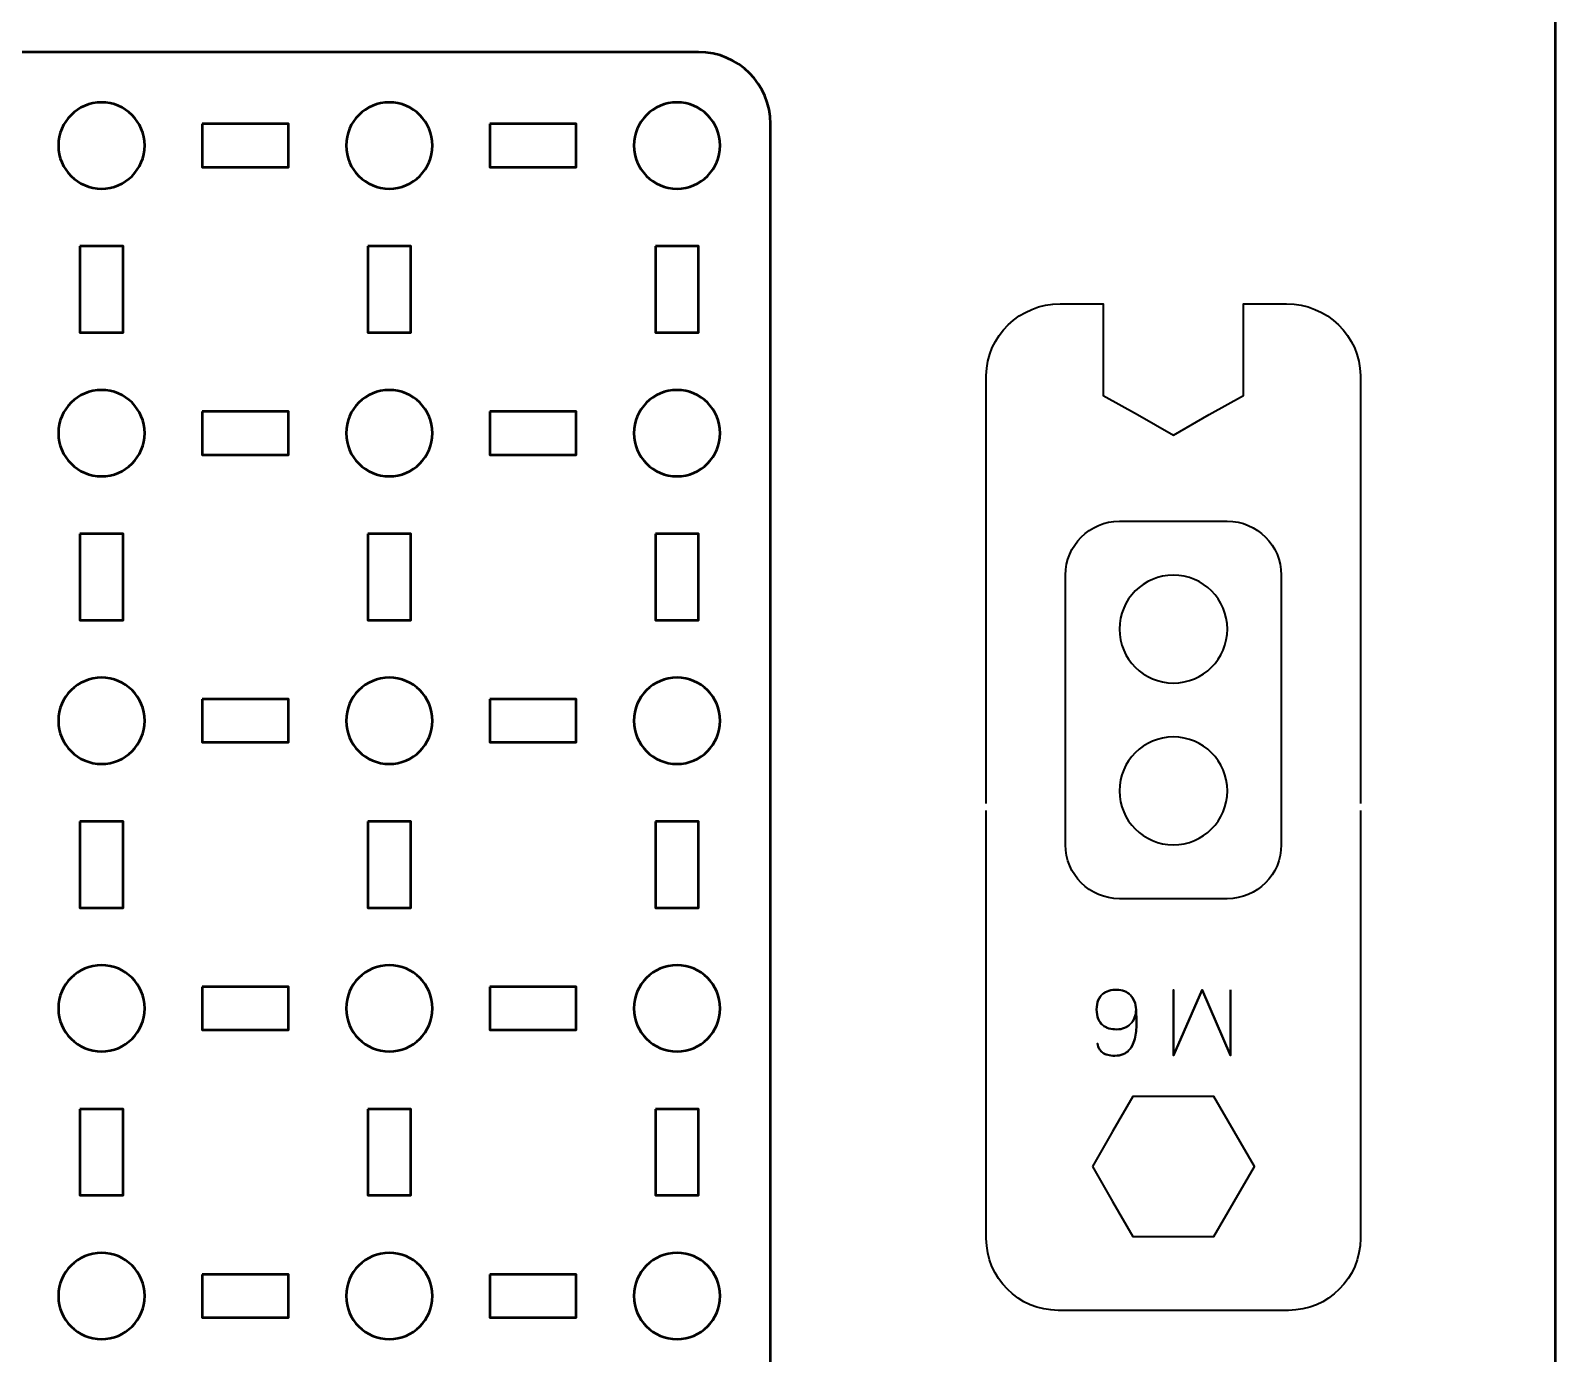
# Model space of a CAD drawing. Header units: centimetres. Extents: x -21 to 0, y -29.7 to 0.
# Drawn here: x -10.6 to 0, y -24.95 to -15.75 of the extents above; entities that cross this region are included whole.
import ezdxf

# ---------------------------------------------------------------- set-up
doc = ezdxf.new("R2010")
doc.units = ezdxf.units.CM
doc.header["$MEASUREMENT"] = 0
doc.layers.add('Layer 1', color=7, linetype='Continuous')

msp = doc.modelspace()

# ---------------------------------------------------------------- linework, layer by layer
at = {"layer": 'Layer 1', "color": 22, "lineweight": 53}
msp.add_open_spline([(-21.00003, -29.19996), (-21.00003, -29.19996), (-21.00003, -0.49992), (-21.00003, -0.49992), (-21.00003, -0.49992), (-21.00003, -0.22295), (-20.77694, 0.00004), (-20.49994, 0.00004), (-20.49994, 0.00004), (-20.49994, 0.00004), (-0.50008, 0.00004), (-0.50008, 0.00004), (-0.50008, 0.00004), (-0.22294, 0.00004), (0.00002, -0.22295), (0.00002, -0.49992), (0.00002, -0.49992), (0.00002, -0.49992), (0.00002, -29.19996), (0.00002, -29.19996), (0.00002, -29.19996), (0.00002, -29.47696), (-0.22294, -29.70005), (-0.50008, -29.70005), (-0.50008, -29.70005), (-0.50008, -29.70005), (-20.49994, -29.70005), (-20.49994, -29.70005), (-20.49994, -29.70005), (-20.77694, -29.70005), (-21.00003, -29.47696), (-21.00003, -29.19996)], degree=3, knots=[0, 0, 0, 0, 0.125, 0.125, 0.125, 0.125, 0.25, 0.25, 0.25, 0.25, 0.375, 0.375, 0.375, 0.375, 0.5, 0.5, 0.5, 0.5, 0.625, 0.625, 0.625, 0.625, 0.75, 0.75, 0.75, 0.75, 0.875, 0.875, 0.875, 0.875, 1, 1, 1, 1], dxfattribs=at)
at = {"layer": 'Layer 1', "color": 2, "lineweight": 53}
msp.add_open_spline([(-20.25618, -15.89998), (-20.25618, -15.89998), (-5.9563, -15.89998), (-5.9563, -15.89998), (-5.9563, -15.89998), (-5.67916, -15.89998), (-5.4562, -16.12308), (-5.4562, -16.40008), (-5.4562, -16.40008), (-5.4562, -16.40008), (-5.4562, -26.70006), (-5.4562, -26.70006), (-5.4562, -26.70006), (-5.4562, -26.97706), (-5.67916, -27.20002), (-5.9563, -27.20002), (-5.9563, -27.20002), (-5.9563, -27.20002), (-20.25618, -27.20002), (-20.25618, -27.20002), (-20.25618, -27.20002), (-20.53318, -27.20002), (-20.75628, -26.97706), (-20.75628, -26.70006), (-20.75628, -26.70006), (-20.75628, -26.70006), (-20.75628, -16.40008), (-20.75628, -16.40008), (-20.75628, -16.40008), (-20.75628, -16.12308), (-20.53318, -15.89998), (-20.25618, -15.89998)], degree=3, knots=[0, 0, 0, 0, 0.125, 0.125, 0.125, 0.125, 0.25, 0.25, 0.25, 0.25, 0.375, 0.375, 0.375, 0.375, 0.5, 0.5, 0.5, 0.5, 0.625, 0.625, 0.625, 0.625, 0.75, 0.75, 0.75, 0.75, 0.875, 0.875, 0.875, 0.875, 1, 1, 1, 1], dxfattribs=at)
at = {"layer": 'Layer 1', "lineweight": 53}
for points in [[(-9.80627, -16.55001), (-9.80627, -16.71578), (-9.94061, -16.85001), (-10.10623, -16.85001), (-10.10623, -16.85001), (-10.2719, -16.85001), (-10.40624, -16.71578), (-10.40624, -16.55001), (-10.40624, -16.55001), (-10.40624, -16.38434), (-10.2719, -16.25001), (-10.10623, -16.25001), (-10.10623, -16.25001), (-9.94061, -16.25001), (-9.80627, -16.38434), (-9.80627, -16.55001)], [(-7.80616, -16.55001), (-7.80616, -16.71578), (-7.94053, -16.85001), (-8.10616, -16.85001), (-8.10616, -16.85001), (-8.27193, -16.85001), (-8.40616, -16.71578), (-8.40616, -16.55001), (-8.40616, -16.55001), (-8.40616, -16.38434), (-8.27193, -16.25001), (-8.10616, -16.25001), (-8.10616, -16.25001), (-7.94053, -16.25001), (-7.80616, -16.38434), (-7.80616, -16.55001)], [(-5.80623, -16.55001), (-5.80623, -16.71578), (-5.94056, -16.85001), (-6.10623, -16.85001), (-6.10623, -16.85001), (-6.27186, -16.85001), (-6.40623, -16.71578), (-6.40623, -16.55001), (-6.40623, -16.55001), (-6.40623, -16.38434), (-6.27186, -16.25001), (-6.10623, -16.25001), (-6.10623, -16.25001), (-5.94056, -16.25001), (-5.80623, -16.38434), (-5.80623, -16.55001)], [(-9.40622, -16.40008), (-9.40622, -16.40008), (-8.80621, -16.40008), (-8.80621, -16.40008), (-8.80621, -16.40008), (-8.80621, -16.40008), (-8.80621, -16.70008), (-8.80621, -16.70008), (-8.80621, -16.70008), (-8.80621, -16.70008), (-9.40622, -16.70008), (-9.40622, -16.70008), (-9.40622, -16.70008), (-9.40622, -16.70008), (-9.40622, -16.40008), (-9.40622, -16.40008)], [(-7.40625, -16.40008), (-7.40625, -16.40008), (-6.80625, -16.40008), (-6.80625, -16.40008), (-6.80625, -16.40008), (-6.80625, -16.40008), (-6.80625, -16.70008), (-6.80625, -16.70008), (-6.80625, -16.70008), (-6.80625, -16.70008), (-7.40625, -16.70008), (-7.40625, -16.70008), (-7.40625, -16.70008), (-7.40625, -16.70008), (-7.40625, -16.40008), (-7.40625, -16.40008)], [(-10.25617, -17.25003), (-10.25617, -17.25003), (-9.95616, -17.25003), (-9.95616, -17.25003), (-9.95616, -17.25003), (-9.95616, -17.25003), (-9.95616, -17.85003), (-9.95616, -17.85003), (-9.95616, -17.85003), (-9.95616, -17.85003), (-10.25617, -17.85003), (-10.25617, -17.85003), (-10.25617, -17.85003), (-10.25617, -17.85003), (-10.25617, -17.25003), (-10.25617, -17.25003)], [(-8.25623, -17.25003), (-8.25623, -17.25003), (-7.95623, -17.25003), (-7.95623, -17.25003), (-7.95623, -17.25003), (-7.95623, -17.25003), (-7.95623, -17.85003), (-7.95623, -17.85003), (-7.95623, -17.85003), (-7.95623, -17.85003), (-8.25623, -17.85003), (-8.25623, -17.85003), (-8.25623, -17.85003), (-8.25623, -17.85003), (-8.25623, -17.25003), (-8.25623, -17.25003)], [(-6.2563, -17.25003), (-6.2563, -17.25003), (-5.9563, -17.25003), (-5.9563, -17.25003), (-5.9563, -17.25003), (-5.9563, -17.25003), (-5.9563, -17.85003), (-5.9563, -17.85003), (-5.9563, -17.85003), (-5.9563, -17.85003), (-6.2563, -17.85003), (-6.2563, -17.85003), (-6.2563, -17.85003), (-6.2563, -17.85003), (-6.2563, -17.25003), (-6.2563, -17.25003)], [(-9.80627, -18.55008), (-9.80627, -18.71571), (-9.94061, -18.85009), (-10.10623, -18.85009), (-10.10623, -18.85009), (-10.2719, -18.85009), (-10.40624, -18.71571), (-10.40624, -18.55008), (-10.40624, -18.55008), (-10.40624, -18.38431), (-10.2719, -18.25008), (-10.10623, -18.25008), (-10.10623, -18.25008), (-9.94061, -18.25008), (-9.80627, -18.38431), (-9.80627, -18.55008)], [(-7.80616, -18.55008), (-7.80616, -18.71571), (-7.94053, -18.85009), (-8.10616, -18.85009), (-8.10616, -18.85009), (-8.27193, -18.85009), (-8.40616, -18.71571), (-8.40616, -18.55008), (-8.40616, -18.55008), (-8.40616, -18.38431), (-8.27193, -18.25008), (-8.10616, -18.25008), (-8.10616, -18.25008), (-7.94053, -18.25008), (-7.80616, -18.38431), (-7.80616, -18.55008)], [(-5.80623, -18.55008), (-5.80623, -18.71571), (-5.94056, -18.85009), (-6.10623, -18.85009), (-6.10623, -18.85009), (-6.27186, -18.85009), (-6.40623, -18.71571), (-6.40623, -18.55008), (-6.40623, -18.55008), (-6.40623, -18.38431), (-6.27186, -18.25008), (-6.10623, -18.25008), (-6.10623, -18.25008), (-5.94056, -18.25008), (-5.80623, -18.38431), (-5.80623, -18.55008)], [(-9.40622, -18.40001), (-9.40622, -18.40001), (-8.80621, -18.40001), (-8.80621, -18.40001), (-8.80621, -18.40001), (-8.80621, -18.40001), (-8.80621, -18.70001), (-8.80621, -18.70001), (-8.80621, -18.70001), (-8.80621, -18.70001), (-9.40622, -18.70001), (-9.40622, -18.70001), (-9.40622, -18.70001), (-9.40622, -18.70001), (-9.40622, -18.40001), (-9.40622, -18.40001)], [(-7.40625, -18.40001), (-7.40625, -18.40001), (-6.80625, -18.40001), (-6.80625, -18.40001), (-6.80625, -18.40001), (-6.80625, -18.40001), (-6.80625, -18.70001), (-6.80625, -18.70001), (-6.80625, -18.70001), (-6.80625, -18.70001), (-7.40625, -18.70001), (-7.40625, -18.70001), (-7.40625, -18.70001), (-7.40625, -18.70001), (-7.40625, -18.40001), (-7.40625, -18.40001)], [(-10.25617, -19.24999), (-10.25617, -19.24999), (-9.95616, -19.24999), (-9.95616, -19.24999), (-9.95616, -19.24999), (-9.95616, -19.24999), (-9.95616, -19.85), (-9.95616, -19.85), (-9.95616, -19.85), (-9.95616, -19.85), (-10.25617, -19.85), (-10.25617, -19.85), (-10.25617, -19.85), (-10.25617, -19.85), (-10.25617, -19.24999), (-10.25617, -19.24999)], [(-8.25623, -19.24999), (-8.25623, -19.24999), (-7.95623, -19.24999), (-7.95623, -19.24999), (-7.95623, -19.24999), (-7.95623, -19.24999), (-7.95623, -19.85), (-7.95623, -19.85), (-7.95623, -19.85), (-7.95623, -19.85), (-8.25623, -19.85), (-8.25623, -19.85), (-8.25623, -19.85), (-8.25623, -19.85), (-8.25623, -19.24999), (-8.25623, -19.24999)], [(-6.2563, -19.24999), (-6.2563, -19.24999), (-5.9563, -19.24999), (-5.9563, -19.24999), (-5.9563, -19.24999), (-5.9563, -19.24999), (-5.9563, -19.85), (-5.9563, -19.85), (-5.9563, -19.85), (-5.9563, -19.85), (-6.2563, -19.85), (-6.2563, -19.85), (-6.2563, -19.85), (-6.2563, -19.85), (-6.2563, -19.24999), (-6.2563, -19.24999)], [(-9.80627, -20.55002), (-9.80627, -20.71568), (-9.94061, -20.85002), (-10.10623, -20.85002), (-10.10623, -20.85002), (-10.2719, -20.85002), (-10.40624, -20.71568), (-10.40624, -20.55002), (-10.40624, -20.55002), (-10.40624, -20.38439), (-10.2719, -20.25001), (-10.10623, -20.25001), (-10.10623, -20.25001), (-9.94061, -20.25001), (-9.80627, -20.38439), (-9.80627, -20.55002)], [(-7.80616, -20.55002), (-7.80616, -20.71568), (-7.94053, -20.85002), (-8.10616, -20.85002), (-8.10616, -20.85002), (-8.27193, -20.85002), (-8.40616, -20.71568), (-8.40616, -20.55002), (-8.40616, -20.55002), (-8.40616, -20.38439), (-8.27193, -20.25001), (-8.10616, -20.25001), (-8.10616, -20.25001), (-7.94053, -20.25001), (-7.80616, -20.38439), (-7.80616, -20.55002)], [(-5.80623, -20.55002), (-5.80623, -20.71568), (-5.94056, -20.85002), (-6.10623, -20.85002), (-6.10623, -20.85002), (-6.27186, -20.85002), (-6.40623, -20.71568), (-6.40623, -20.55002), (-6.40623, -20.55002), (-6.40623, -20.38439), (-6.27186, -20.25001), (-6.10623, -20.25001), (-6.10623, -20.25001), (-5.94056, -20.25001), (-5.80623, -20.38439), (-5.80623, -20.55002)], [(-9.40622, -20.39994), (-9.40622, -20.39994), (-8.80621, -20.39994), (-8.80621, -20.39994), (-8.80621, -20.39994), (-8.80621, -20.39994), (-8.80621, -20.69995), (-8.80621, -20.69995), (-8.80621, -20.69995), (-8.80621, -20.69995), (-9.40622, -20.69995), (-9.40622, -20.69995), (-9.40622, -20.69995), (-9.40622, -20.69995), (-9.40622, -20.39994), (-9.40622, -20.39994)], [(-7.40625, -20.39994), (-7.40625, -20.39994), (-6.80625, -20.39994), (-6.80625, -20.39994), (-6.80625, -20.39994), (-6.80625, -20.39994), (-6.80625, -20.69995), (-6.80625, -20.69995), (-6.80625, -20.69995), (-6.80625, -20.69995), (-7.40625, -20.69995), (-7.40625, -20.69995), (-7.40625, -20.69995), (-7.40625, -20.69995), (-7.40625, -20.39994), (-7.40625, -20.39994)], [(-10.25617, -21.25007), (-10.25617, -21.25007), (-9.95616, -21.25007), (-9.95616, -21.25007), (-9.95616, -21.25007), (-9.95616, -21.25007), (-9.95616, -21.85007), (-9.95616, -21.85007), (-9.95616, -21.85007), (-9.95616, -21.85007), (-10.25617, -21.85007), (-10.25617, -21.85007), (-10.25617, -21.85007), (-10.25617, -21.85007), (-10.25617, -21.25007), (-10.25617, -21.25007)], [(-8.25623, -21.25007), (-8.25623, -21.25007), (-7.95623, -21.25007), (-7.95623, -21.25007), (-7.95623, -21.25007), (-7.95623, -21.25007), (-7.95623, -21.85007), (-7.95623, -21.85007), (-7.95623, -21.85007), (-7.95623, -21.85007), (-8.25623, -21.85007), (-8.25623, -21.85007), (-8.25623, -21.85007), (-8.25623, -21.85007), (-8.25623, -21.25007), (-8.25623, -21.25007)], [(-6.2563, -21.25007), (-6.2563, -21.25007), (-5.9563, -21.25007), (-5.9563, -21.25007), (-5.9563, -21.25007), (-5.9563, -21.25007), (-5.9563, -21.85007), (-5.9563, -21.85007), (-5.9563, -21.85007), (-5.9563, -21.85007), (-6.2563, -21.85007), (-6.2563, -21.85007), (-6.2563, -21.85007), (-6.2563, -21.85007), (-6.2563, -21.25007), (-6.2563, -21.25007)], [(-9.80627, -22.54998), (-9.80627, -22.71575), (-9.94061, -22.84999), (-10.10623, -22.84999), (-10.10623, -22.84999), (-10.2719, -22.84999), (-10.40624, -22.71575), (-10.40624, -22.54998), (-10.40624, -22.54998), (-10.40624, -22.38432), (-10.2719, -22.24998), (-10.10623, -22.24998), (-10.10623, -22.24998), (-9.94061, -22.24998), (-9.80627, -22.38432), (-9.80627, -22.54998)], [(-7.80616, -22.54998), (-7.80616, -22.71575), (-7.94053, -22.84999), (-8.10616, -22.84999), (-8.10616, -22.84999), (-8.27193, -22.84999), (-8.40616, -22.71575), (-8.40616, -22.54998), (-8.40616, -22.54998), (-8.40616, -22.38432), (-8.27193, -22.24998), (-8.10616, -22.24998), (-8.10616, -22.24998), (-7.94053, -22.24998), (-7.80616, -22.38432), (-7.80616, -22.54998)], [(-5.80623, -22.54998), (-5.80623, -22.71575), (-5.94056, -22.84999), (-6.10623, -22.84999), (-6.10623, -22.84999), (-6.27186, -22.84999), (-6.40623, -22.71575), (-6.40623, -22.54998), (-6.40623, -22.54998), (-6.40623, -22.38432), (-6.27186, -22.24998), (-6.10623, -22.24998), (-6.10623, -22.24998), (-5.94056, -22.24998), (-5.80623, -22.38432), (-5.80623, -22.54998)], [(-9.40622, -22.40005), (-9.40622, -22.40005), (-8.80621, -22.40005), (-8.80621, -22.40005), (-8.80621, -22.40005), (-8.80621, -22.40005), (-8.80621, -22.70005), (-8.80621, -22.70005), (-8.80621, -22.70005), (-8.80621, -22.70005), (-9.40622, -22.70005), (-9.40622, -22.70005), (-9.40622, -22.70005), (-9.40622, -22.70005), (-9.40622, -22.40005), (-9.40622, -22.40005)], [(-7.40625, -22.40005), (-7.40625, -22.40005), (-6.80625, -22.40005), (-6.80625, -22.40005), (-6.80625, -22.40005), (-6.80625, -22.40005), (-6.80625, -22.70005), (-6.80625, -22.70005), (-6.80625, -22.70005), (-6.80625, -22.70005), (-7.40625, -22.70005), (-7.40625, -22.70005), (-7.40625, -22.70005), (-7.40625, -22.70005), (-7.40625, -22.40005), (-7.40625, -22.40005)], [(-10.25617, -23.25004), (-10.25617, -23.25004), (-9.95616, -23.25004), (-9.95616, -23.25004), (-9.95616, -23.25004), (-9.95616, -23.25004), (-9.95616, -23.85004), (-9.95616, -23.85004), (-9.95616, -23.85004), (-9.95616, -23.85004), (-10.25617, -23.85004), (-10.25617, -23.85004), (-10.25617, -23.85004), (-10.25617, -23.85004), (-10.25617, -23.25004), (-10.25617, -23.25004)], [(-8.25623, -23.25004), (-8.25623, -23.25004), (-7.95623, -23.25004), (-7.95623, -23.25004), (-7.95623, -23.25004), (-7.95623, -23.25004), (-7.95623, -23.85004), (-7.95623, -23.85004), (-7.95623, -23.85004), (-7.95623, -23.85004), (-8.25623, -23.85004), (-8.25623, -23.85004), (-8.25623, -23.85004), (-8.25623, -23.85004), (-8.25623, -23.25004), (-8.25623, -23.25004)], [(-6.2563, -23.25004), (-6.2563, -23.25004), (-5.9563, -23.25004), (-5.9563, -23.25004), (-5.9563, -23.25004), (-5.9563, -23.25004), (-5.9563, -23.85004), (-5.9563, -23.85004), (-5.9563, -23.85004), (-5.9563, -23.85004), (-6.2563, -23.85004), (-6.2563, -23.85004), (-6.2563, -23.85004), (-6.2563, -23.85004), (-6.2563, -23.25004), (-6.2563, -23.25004)], [(-9.80627, -24.55006), (-9.80627, -24.71569), (-9.94061, -24.85006), (-10.10623, -24.85006), (-10.10623, -24.85006), (-10.2719, -24.85006), (-10.40624, -24.71569), (-10.40624, -24.55006), (-10.40624, -24.55006), (-10.40624, -24.38429), (-10.2719, -24.25005), (-10.10623, -24.25005), (-10.10623, -24.25005), (-9.94061, -24.25005), (-9.80627, -24.38429), (-9.80627, -24.55006)], [(-7.80616, -24.55006), (-7.80616, -24.71569), (-7.94053, -24.85006), (-8.10616, -24.85006), (-8.10616, -24.85006), (-8.27193, -24.85006), (-8.40616, -24.71569), (-8.40616, -24.55006), (-8.40616, -24.55006), (-8.40616, -24.38429), (-8.27193, -24.25005), (-8.10616, -24.25005), (-8.10616, -24.25005), (-7.94053, -24.25005), (-7.80616, -24.38429), (-7.80616, -24.55006)], [(-5.80623, -24.55006), (-5.80623, -24.71569), (-5.94056, -24.85006), (-6.10623, -24.85006), (-6.10623, -24.85006), (-6.27186, -24.85006), (-6.40623, -24.71569), (-6.40623, -24.55006), (-6.40623, -24.55006), (-6.40623, -24.38429), (-6.27186, -24.25005), (-6.10623, -24.25005), (-6.10623, -24.25005), (-5.94056, -24.25005), (-5.80623, -24.38429), (-5.80623, -24.55006)], [(-9.40622, -24.39999), (-9.40622, -24.39999), (-8.80621, -24.39999), (-8.80621, -24.39999), (-8.80621, -24.39999), (-8.80621, -24.39999), (-8.80621, -24.69999), (-8.80621, -24.69999), (-8.80621, -24.69999), (-8.80621, -24.69999), (-9.40622, -24.69999), (-9.40622, -24.69999), (-9.40622, -24.69999), (-9.40622, -24.69999), (-9.40622, -24.39999), (-9.40622, -24.39999)], [(-7.40625, -24.39999), (-7.40625, -24.39999), (-6.80625, -24.39999), (-6.80625, -24.39999), (-6.80625, -24.39999), (-6.80625, -24.39999), (-6.80625, -24.69999), (-6.80625, -24.69999), (-6.80625, -24.69999), (-6.80625, -24.69999), (-7.40625, -24.69999), (-7.40625, -24.69999), (-7.40625, -24.69999), (-7.40625, -24.69999), (-7.40625, -24.39999), (-7.40625, -24.39999)]]:
    msp.add_open_spline(points, degree=3, knots=[0, 0, 0, 0, 0.25, 0.25, 0.25, 0.25, 0.5, 0.5, 0.5, 0.5, 0.75, 0.75, 0.75, 0.75, 1, 1, 1, 1], dxfattribs=at)
at = {"layer": 'Layer 1', "color": 2, "lineweight": 35}
for points, knots in [([(-3.95625, -21.12494), (-3.95625, -21.12494), (-3.95625, -18.14996), (-3.95625, -18.14996), (-3.95625, -18.14996), (-3.95625, -17.87383), (-3.71985, -17.65), (-3.44377, -17.65), (-3.44377, -17.65), (-3.44377, -17.65), (-3.14376, -17.65), (-3.14376, -17.65), (-3.14376, -17.65), (-3.14376, -17.65), (-3.14376, -17.99995), (-3.14376, -17.99995), (-3.14376, -17.99995), (-3.14376, -17.99995), (-3.14376, -18.28864), (-3.14376, -18.28864), (-3.14376, -18.28864), (-3.14376, -18.28864), (-2.90627, -18.42051), (-2.90627, -18.42051), (-2.90627, -18.42051), (-2.90627, -18.42051), (-2.65622, -18.56479), (-2.65622, -18.56479), (-2.65622, -18.56479), (-2.65622, -18.56479), (-2.40625, -18.42051), (-2.40625, -18.42051), (-2.40625, -18.42051), (-2.40625, -18.42051), (-2.16872, -18.28864), (-2.16872, -18.28864), (-2.16872, -18.28864), (-2.16872, -18.28864), (-2.16872, -17.99995), (-2.16872, -17.99995), (-2.16872, -17.99995), (-2.16872, -17.99995), (-2.16872, -17.65), (-2.16872, -17.65), (-2.16872, -17.65), (-2.16872, -17.65), (-1.86872, -17.65), (-1.86872, -17.65), (-1.86872, -17.65), (-1.59263, -17.65), (-1.35624, -17.87383), (-1.35624, -18.14996), (-1.35624, -18.14996), (-1.35624, -18.14996), (-1.35624, -21.12494), (-1.35624, -21.12494)], [0, 0, 0, 0, 0.07142857, 0.07142857, 0.07142857, 0.07142857, 0.14285714, 0.14285714, 0.14285714, 0.14285714, 0.21428571, 0.21428571, 0.21428571, 0.21428571, 0.28571429, 0.28571429, 0.28571429, 0.28571429, 0.35714286, 0.35714286, 0.35714286, 0.35714286, 0.42857143, 0.42857143, 0.42857143, 0.42857143, 0.5, 0.5, 0.5, 0.5, 0.57142857, 0.57142857, 0.57142857, 0.57142857, 0.64285714, 0.64285714, 0.64285714, 0.64285714, 0.71428571, 0.71428571, 0.71428571, 0.71428571, 0.78571429, 0.78571429, 0.78571429, 0.78571429, 0.85714286, 0.85714286, 0.85714286, 0.85714286, 0.92857143, 0.92857143, 0.92857143, 0.92857143, 1, 1, 1, 1]), ([(-1.35624, -21.17494), (-1.35624, -21.17494), (-1.35624, -24.15), (-1.35624, -24.15), (-1.35624, -24.15), (-1.35624, -24.42609), (-1.58011, -24.65), (-1.85619, -24.65), (-1.85619, -24.65), (-1.85619, -24.65), (-3.45622, -24.65), (-3.45622, -24.65), (-3.45622, -24.65), (-3.73234, -24.65), (-3.95625, -24.42609), (-3.95625, -24.15), (-3.95625, -24.15), (-3.95625, -24.15), (-3.95625, -21.17494), (-3.95625, -21.17494)], [0, 0, 0, 0, 0.2, 0.2, 0.2, 0.2, 0.4, 0.4, 0.4, 0.4, 0.6, 0.6, 0.6, 0.6, 0.8, 0.8, 0.8, 0.8, 1, 1, 1, 1])]:
    msp.add_open_spline(points, degree=3, knots=knots, dxfattribs=at)
at = {"layer": 'Layer 1', "color": 30, "lineweight": 35}
for points, knots in [([(-1.90624, -19.53749), (-1.90624, -19.33049), (-2.07424, -19.16249), (-2.28124, -19.16249), (-2.28124, -19.16249), (-2.28124, -19.16249), (-3.03124, -19.16249), (-3.03124, -19.16249), (-3.03124, -19.16249), (-3.23824, -19.16249), (-3.40624, -19.33049), (-3.40624, -19.53749), (-3.40624, -19.53749), (-3.40624, -19.53749), (-3.40624, -21.41249), (-3.40624, -21.41249), (-3.40624, -21.41249), (-3.40624, -21.61949), (-3.23824, -21.78749), (-3.03124, -21.78749), (-3.03124, -21.78749), (-3.03124, -21.78749), (-2.28124, -21.78749), (-2.28124, -21.78749), (-2.28124, -21.78749), (-2.07424, -21.78749), (-1.90624, -21.61949), (-1.90624, -21.41249), (-1.90624, -21.41249), (-1.90624, -21.41249), (-1.90624, -19.53749), (-1.90624, -19.53749)], [0, 0, 0, 0, 0.125, 0.125, 0.125, 0.125, 0.25, 0.25, 0.25, 0.25, 0.375, 0.375, 0.375, 0.375, 0.5, 0.5, 0.5, 0.5, 0.625, 0.625, 0.625, 0.625, 0.75, 0.75, 0.75, 0.75, 0.875, 0.875, 0.875, 0.875, 1, 1, 1, 1]), ([(-2.28101, -19.91249), (-2.28101, -20.11949), (-2.449, -20.28749), (-2.656, -20.28749), (-2.656, -20.28749), (-2.863, -20.28749), (-3.03101, -20.11949), (-3.03101, -19.91249), (-3.03101, -19.91249), (-3.03101, -19.70549), (-2.863, -19.53749), (-2.656, -19.53749), (-2.656, -19.53749), (-2.449, -19.53749), (-2.28101, -19.70549), (-2.28101, -19.91249)], [0, 0, 0, 0, 0.25, 0.25, 0.25, 0.25, 0.5, 0.5, 0.5, 0.5, 0.75, 0.75, 0.75, 0.75, 1, 1, 1, 1]), ([(-2.28101, -21.03749), (-2.28101, -21.24449), (-2.449, -21.41249), (-2.656, -21.41249), (-2.656, -21.41249), (-2.863, -21.41249), (-3.03101, -21.24449), (-3.03101, -21.03749), (-3.03101, -21.03749), (-3.03101, -20.83049), (-2.863, -20.66249), (-2.656, -20.66249), (-2.656, -20.66249), (-2.449, -20.66249), (-2.28101, -20.83049), (-2.28101, -21.03749)], [0, 0, 0, 0, 0.25, 0.25, 0.25, 0.25, 0.5, 0.5, 0.5, 0.5, 0.75, 0.75, 0.75, 0.75, 1, 1, 1, 1]), ([(-2.91531, -22.55829), (-2.91541, -22.57903), (-2.9188, -22.59776), (-2.92557, -22.61459), (-2.92557, -22.61459), (-2.93224, -22.63152), (-2.94166, -22.64602), (-2.95383, -22.65809), (-2.95383, -22.65809), (-2.96589, -22.67026), (-2.98018, -22.67957), (-2.99648, -22.68613), (-2.99648, -22.68613), (-3.01278, -22.69269), (-3.03066, -22.69597), (-3.04993, -22.69608), (-3.04993, -22.69608), (-3.06929, -22.69619), (-3.08739, -22.69375), (-3.10422, -22.68888), (-3.10422, -22.68888), (-3.12105, -22.68412), (-3.13576, -22.67629), (-3.14856, -22.66549), (-3.14856, -22.66549), (-3.16137, -22.65481), (-3.17142, -22.64062), (-3.17862, -22.62295), (-3.17862, -22.62295), (-3.18582, -22.60528), (-3.18952, -22.58379), (-3.18963, -22.55829), (-3.18963, -22.55829), (-3.18952, -22.53278), (-3.18582, -22.5113), (-3.17862, -22.49362), (-3.17862, -22.49362), (-3.17142, -22.47595), (-3.16137, -22.46177), (-3.14856, -22.45108), (-3.14856, -22.45108), (-3.13576, -22.44028), (-3.12105, -22.43245), (-3.10422, -22.42769), (-3.10422, -22.42769), (-3.08739, -22.42282), (-3.06929, -22.42038), (-3.04993, -22.42049), (-3.04993, -22.42049), (-3.03066, -22.4206), (-3.01299, -22.42388), (-2.9968, -22.43044), (-2.9968, -22.43044), (-2.98071, -22.437), (-2.96674, -22.44631), (-2.95478, -22.45838), (-2.95478, -22.45838), (-2.94282, -22.47055), (-2.9334, -22.48505), (-2.92663, -22.50188), (-2.92663, -22.50188), (-2.91975, -22.51881), (-2.91605, -22.53754), (-2.91531, -22.55829), (-2.91531, -22.55829), (-2.91488, -22.56876), (-2.91435, -22.58125), (-2.91361, -22.59575), (-2.91361, -22.59575), (-2.91287, -22.61036), (-2.91245, -22.62623), (-2.91234, -22.64327), (-2.91234, -22.64327), (-2.91224, -22.66041), (-2.91277, -22.67809), (-2.91414, -22.69619), (-2.91414, -22.69619), (-2.91541, -22.71439), (-2.91795, -22.73228), (-2.92166, -22.74984), (-2.92166, -22.74984), (-2.92536, -22.76752), (-2.93065, -22.78413), (-2.93764, -22.79969), (-2.93764, -22.79969), (-2.94462, -22.81525), (-2.95362, -22.82901), (-2.96473, -22.84097), (-2.96473, -22.84097), (-2.97595, -22.85293), (-2.9896, -22.86234), (-3.00579, -22.86922), (-3.00579, -22.86922), (-3.02199, -22.876), (-3.04114, -22.87949), (-3.06326, -22.8796), (-3.06326, -22.8796), (-3.08252, -22.87949), (-3.09882, -22.87758), (-3.11237, -22.87388), (-3.11237, -22.87388), (-3.12591, -22.87018), (-3.13703, -22.8652), (-3.14592, -22.85906), (-3.14592, -22.85906), (-3.1547, -22.85282), (-3.16169, -22.84605), (-3.16677, -22.83853), (-3.16677, -22.83853), (-3.17185, -22.83112), (-3.17566, -22.82361), (-3.17798, -22.8161), (-3.17798, -22.8161), (-3.18042, -22.80858), (-3.18201, -22.8016), (-3.18264, -22.79514), (-3.18264, -22.79514), (-3.18201, -22.8016), (-3.18042, -22.80858), (-3.17798, -22.8161), (-3.17798, -22.8161), (-3.17566, -22.82361), (-3.17185, -22.83112), (-3.16677, -22.83853), (-3.16677, -22.83853), (-3.16169, -22.84605), (-3.1547, -22.85282), (-3.14592, -22.85906), (-3.14592, -22.85906), (-3.13703, -22.8652), (-3.12591, -22.87018), (-3.11237, -22.87388), (-3.11237, -22.87388), (-3.09882, -22.87758), (-3.08252, -22.87949), (-3.06326, -22.8796), (-3.06326, -22.8796), (-3.04114, -22.87949), (-3.02199, -22.876), (-3.00579, -22.86922), (-3.00579, -22.86922), (-2.9896, -22.86234), (-2.97595, -22.85293), (-2.96473, -22.84097), (-2.96473, -22.84097), (-2.95362, -22.82901), (-2.94462, -22.81525), (-2.93764, -22.79969), (-2.93764, -22.79969), (-2.93065, -22.78413), (-2.92536, -22.76752), (-2.92166, -22.74984), (-2.92166, -22.74984), (-2.91795, -22.73228), (-2.91541, -22.71439), (-2.91414, -22.69619), (-2.91414, -22.69619), (-2.91277, -22.67809), (-2.91224, -22.66041), (-2.91234, -22.64327), (-2.91234, -22.64327), (-2.91245, -22.62623), (-2.91287, -22.61036), (-2.91361, -22.59575), (-2.91361, -22.59575), (-2.91435, -22.58125), (-2.91488, -22.56876), (-2.91531, -22.55829), (-2.91531, -22.55829), (-2.91605, -22.53754), (-2.91975, -22.51881), (-2.92663, -22.50188), (-2.92663, -22.50188), (-2.9334, -22.48505), (-2.94282, -22.47055), (-2.95478, -22.45838), (-2.95478, -22.45838), (-2.96674, -22.44631), (-2.98071, -22.437), (-2.9968, -22.43044), (-2.9968, -22.43044), (-3.01299, -22.42388), (-3.03066, -22.4206), (-3.04993, -22.42049), (-3.04993, -22.42049), (-3.06929, -22.42038), (-3.08739, -22.42282), (-3.10422, -22.42769), (-3.10422, -22.42769), (-3.12105, -22.43245), (-3.13576, -22.44028), (-3.14856, -22.45108), (-3.14856, -22.45108), (-3.16137, -22.46177), (-3.17142, -22.47595), (-3.17862, -22.49362), (-3.17862, -22.49362), (-3.18582, -22.5113), (-3.18952, -22.53278), (-3.18963, -22.55829), (-3.18963, -22.55829), (-3.18952, -22.58379), (-3.18582, -22.60528), (-3.17862, -22.62295), (-3.17862, -22.62295), (-3.17142, -22.64062), (-3.16137, -22.65481), (-3.14856, -22.66549), (-3.14856, -22.66549), (-3.13576, -22.67629), (-3.12105, -22.68412), (-3.10422, -22.68888), (-3.10422, -22.68888), (-3.08739, -22.69375), (-3.06929, -22.69619), (-3.04993, -22.69608), (-3.04993, -22.69608), (-3.03066, -22.69597), (-3.01278, -22.69269), (-2.99648, -22.68613), (-2.99648, -22.68613), (-2.98018, -22.67957), (-2.96589, -22.67026), (-2.95383, -22.65809), (-2.95383, -22.65809), (-2.94166, -22.64602), (-2.93224, -22.63152), (-2.92557, -22.61459), (-2.92557, -22.61459), (-2.9188, -22.59776), (-2.91541, -22.57903), (-2.91531, -22.55829)], [0, 0, 0, 0, 0.01724138, 0.01724138, 0.01724138, 0.01724138, 0.03448276, 0.03448276, 0.03448276, 0.03448276, 0.05172414, 0.05172414, 0.05172414, 0.05172414, 0.06896552, 0.06896552, 0.06896552, 0.06896552, 0.0862069, 0.0862069, 0.0862069, 0.0862069, 0.10344828, 0.10344828, 0.10344828, 0.10344828, 0.12068966, 0.12068966, 0.12068966, 0.12068966, 0.13793103, 0.13793103, 0.13793103, 0.13793103, 0.15517241, 0.15517241, 0.15517241, 0.15517241, 0.17241379, 0.17241379, 0.17241379, 0.17241379, 0.18965517, 0.18965517, 0.18965517, 0.18965517, 0.20689655, 0.20689655, 0.20689655, 0.20689655, 0.22413793, 0.22413793, 0.22413793, 0.22413793, 0.24137931, 0.24137931, 0.24137931, 0.24137931, 0.25862069, 0.25862069, 0.25862069, 0.25862069, 0.27586207, 0.27586207, 0.27586207, 0.27586207, 0.29310345, 0.29310345, 0.29310345, 0.29310345, 0.31034483, 0.31034483, 0.31034483, 0.31034483, 0.32758621, 0.32758621, 0.32758621, 0.32758621, 0.34482759, 0.34482759, 0.34482759, 0.34482759, 0.36206897, 0.36206897, 0.36206897, 0.36206897, 0.37931034, 0.37931034, 0.37931034, 0.37931034, 0.39655172, 0.39655172, 0.39655172, 0.39655172, 0.4137931, 0.4137931, 0.4137931, 0.4137931, 0.43103448, 0.43103448, 0.43103448, 0.43103448, 0.44827586, 0.44827586, 0.44827586, 0.44827586, 0.46551724, 0.46551724, 0.46551724, 0.46551724, 0.48275862, 0.48275862, 0.48275862, 0.48275862, 0.5, 0.5, 0.5, 0.5, 0.51724138, 0.51724138, 0.51724138, 0.51724138, 0.53448276, 0.53448276, 0.53448276, 0.53448276, 0.55172414, 0.55172414, 0.55172414, 0.55172414, 0.56896552, 0.56896552, 0.56896552, 0.56896552, 0.5862069, 0.5862069, 0.5862069, 0.5862069, 0.60344828, 0.60344828, 0.60344828, 0.60344828, 0.62068966, 0.62068966, 0.62068966, 0.62068966, 0.63793103, 0.63793103, 0.63793103, 0.63793103, 0.65517241, 0.65517241, 0.65517241, 0.65517241, 0.67241379, 0.67241379, 0.67241379, 0.67241379, 0.68965517, 0.68965517, 0.68965517, 0.68965517, 0.70689655, 0.70689655, 0.70689655, 0.70689655, 0.72413793, 0.72413793, 0.72413793, 0.72413793, 0.74137931, 0.74137931, 0.74137931, 0.74137931, 0.75862069, 0.75862069, 0.75862069, 0.75862069, 0.77586207, 0.77586207, 0.77586207, 0.77586207, 0.79310345, 0.79310345, 0.79310345, 0.79310345, 0.81034483, 0.81034483, 0.81034483, 0.81034483, 0.82758621, 0.82758621, 0.82758621, 0.82758621, 0.84482759, 0.84482759, 0.84482759, 0.84482759, 0.86206897, 0.86206897, 0.86206897, 0.86206897, 0.87931034, 0.87931034, 0.87931034, 0.87931034, 0.89655172, 0.89655172, 0.89655172, 0.89655172, 0.9137931, 0.9137931, 0.9137931, 0.9137931, 0.93103448, 0.93103448, 0.93103448, 0.93103448, 0.94827586, 0.94827586, 0.94827586, 0.94827586, 0.96551724, 0.96551724, 0.96551724, 0.96551724, 0.98275862, 0.98275862, 0.98275862, 0.98275862, 1, 1, 1, 1]), ([(-2.25998, -22.42049), (-2.25998, -22.42049), (-2.25998, -22.87833), (-2.25998, -22.87833), (-2.25998, -22.87833), (-2.25998, -22.87833), (-2.45683, -22.42049), (-2.45683, -22.42049), (-2.45683, -22.42049), (-2.45683, -22.42049), (-2.65432, -22.87833), (-2.65432, -22.87833), (-2.65432, -22.87833), (-2.65432, -22.87833), (-2.65432, -22.42049), (-2.65432, -22.42049), (-2.65432, -22.42049), (-2.65432, -22.42049), (-2.65432, -22.87833), (-2.65432, -22.87833), (-2.65432, -22.87833), (-2.65432, -22.87833), (-2.45683, -22.42049), (-2.45683, -22.42049), (-2.45683, -22.42049), (-2.45683, -22.42049), (-2.25998, -22.87833), (-2.25998, -22.87833), (-2.25998, -22.87833), (-2.25998, -22.87833), (-2.25998, -22.42049), (-2.25998, -22.42049)], [0, 0, 0, 0, 0.125, 0.125, 0.125, 0.125, 0.25, 0.25, 0.25, 0.25, 0.375, 0.375, 0.375, 0.375, 0.5, 0.5, 0.5, 0.5, 0.625, 0.625, 0.625, 0.625, 0.75, 0.75, 0.75, 0.75, 0.875, 0.875, 0.875, 0.875, 1, 1, 1, 1])]:
    msp.add_open_spline(points, degree=3, knots=knots, dxfattribs=at)
at = {"layer": 'Layer 1', "color": 250, "lineweight": 35}
msp.add_open_spline([(-3.21915, -23.65002), (-3.21915, -23.65002), (-3.07843, -23.40625), (-3.07843, -23.40625), (-3.07843, -23.40625), (-3.07843, -23.40625), (-2.93767, -23.1625), (-2.93767, -23.1625), (-2.93767, -23.1625), (-2.93767, -23.1625), (-2.65622, -23.1625), (-2.65622, -23.1625), (-2.65622, -23.1625), (-2.65622, -23.1625), (-2.37474, -23.1625), (-2.37474, -23.1625), (-2.37474, -23.1625), (-2.37474, -23.1625), (-2.23405, -23.40625), (-2.23405, -23.40625), (-2.23405, -23.40625), (-2.23405, -23.40625), (-2.0933, -23.65002), (-2.0933, -23.65002), (-2.0933, -23.65002), (-2.0933, -23.65002), (-2.23405, -23.89379), (-2.23405, -23.89379), (-2.23405, -23.89379), (-2.23405, -23.89379), (-2.37474, -24.13749), (-2.37474, -24.13749), (-2.37474, -24.13749), (-2.37474, -24.13749), (-2.65622, -24.13749), (-2.65622, -24.13749), (-2.65622, -24.13749), (-2.65622, -24.13749), (-2.93767, -24.13749), (-2.93767, -24.13749), (-2.93767, -24.13749), (-2.93767, -24.13749), (-3.07843, -23.89379), (-3.07843, -23.89379), (-3.07843, -23.89379), (-3.07843, -23.89379), (-3.21915, -23.65002), (-3.21915, -23.65002)], degree=3, knots=[0, 0, 0, 0, 0.08333333, 0.08333333, 0.08333333, 0.08333333, 0.16666667, 0.16666667, 0.16666667, 0.16666667, 0.25, 0.25, 0.25, 0.25, 0.33333333, 0.33333333, 0.33333333, 0.33333333, 0.41666667, 0.41666667, 0.41666667, 0.41666667, 0.5, 0.5, 0.5, 0.5, 0.58333333, 0.58333333, 0.58333333, 0.58333333, 0.66666667, 0.66666667, 0.66666667, 0.66666667, 0.75, 0.75, 0.75, 0.75, 0.83333333, 0.83333333, 0.83333333, 0.83333333, 0.91666667, 0.91666667, 0.91666667, 0.91666667, 1, 1, 1, 1], dxfattribs=at)

doc.saveas('drawing.dxf')
